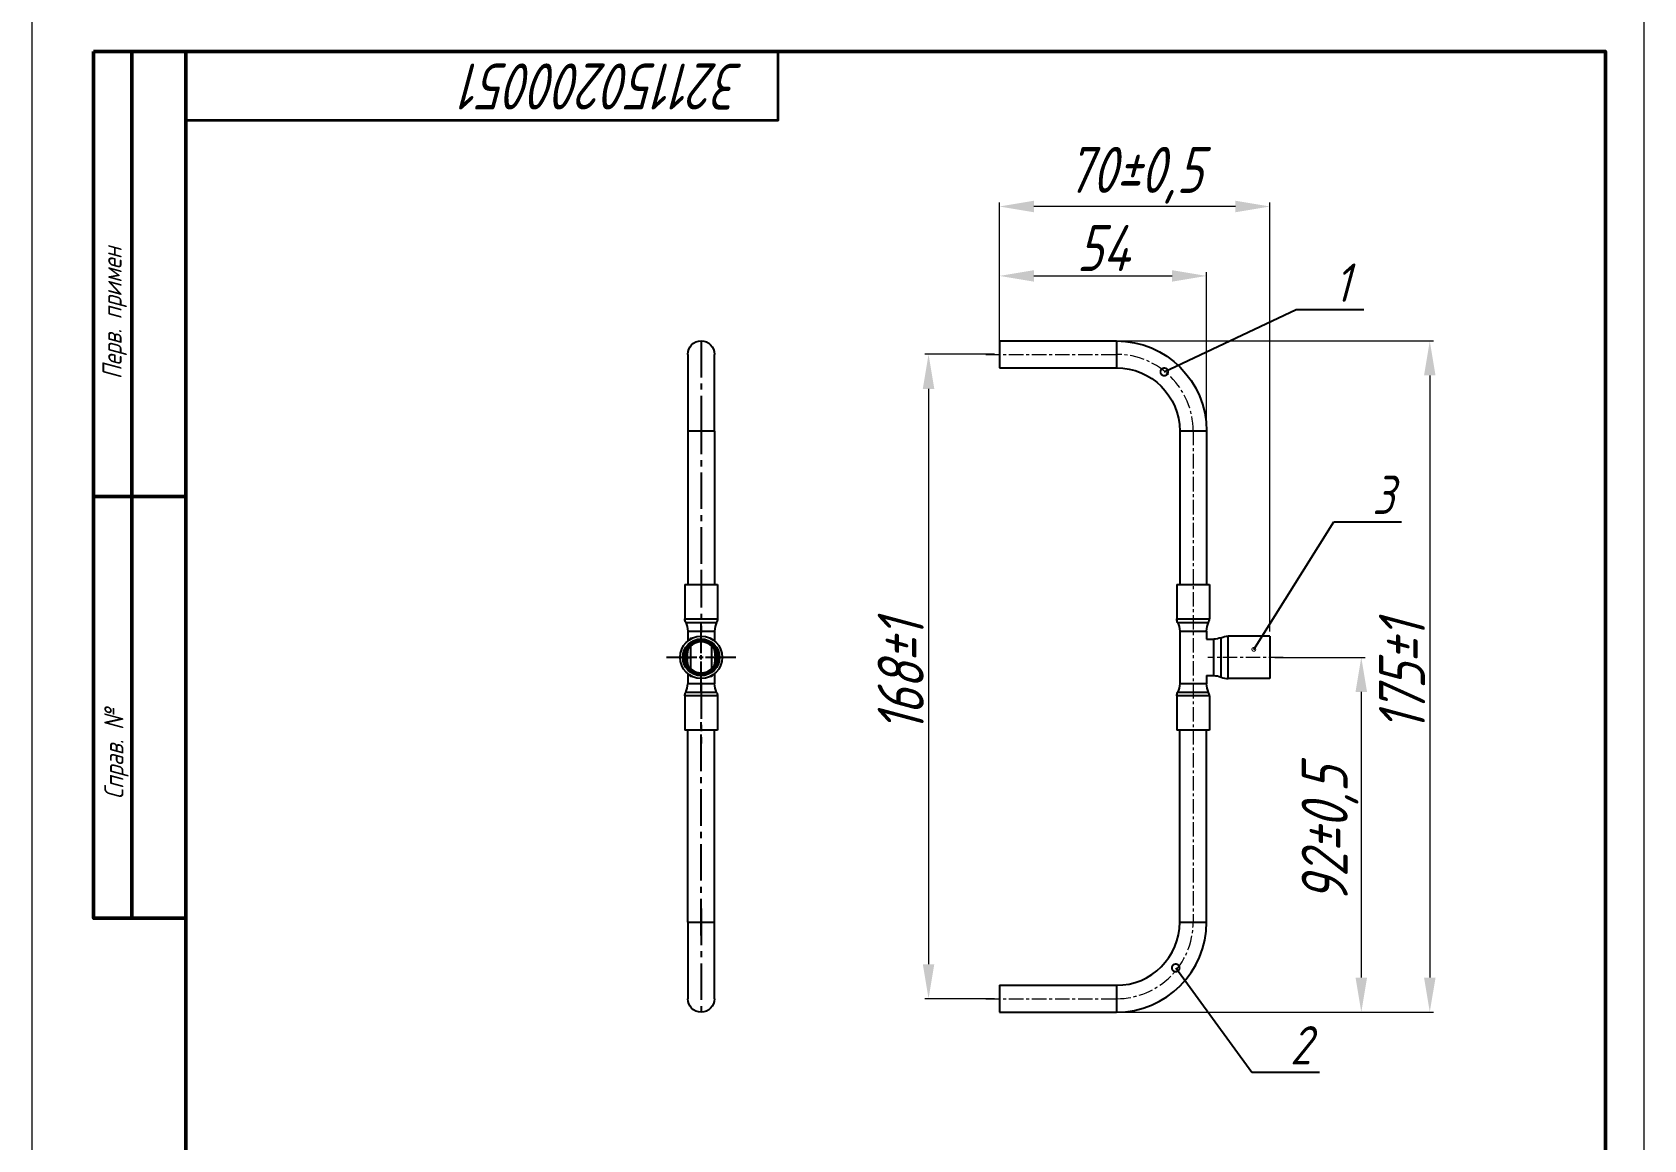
# Model space of a CAD drawing. Header units: millimetres. Extents: x 937859 to 970574, y 987894 to 996517.
# Drawn here: x 964896 to 965316, y 991216.9 to 991505.7 of the extents above; entities that cross this region are included whole.
import ezdxf
from ezdxf import colors
from ezdxf.entities.mleader import LeaderData, LeaderLine
from ezdxf.math import Vec2, Vec3

# ---------------------------------------------------------------- set-up
doc = ezdxf.new("R2010")
doc.units = ezdxf.units.MM
doc.header["$LTSCALE"] = 0.5
doc.linetypes.add('CENTER', pattern=[0.6, 0.375, -0.075, 0.075, -0.075])
doc.linetypes.add('CENTER2', pattern=[28.575, 19.05, -3.175, 3.175, -3.175])
doc.layers.add('DIM', color=4, linetype='Continuous')
doc.layers.add('MD_Visible', color=7, linetype='Continuous', lineweight=25)
doc.layers.add('MD_Visible Narrow', color=7, linetype='Continuous', lineweight=25)
doc.styles.add('A2', font='GOST_A.TTF', dxfattribs={"width": 0.955, "oblique": 15, "height": 12})
doc.styles.get("Standard").update_dxf_attribs({"font": 'GOST_A.TTF', "oblique": 15})
doc.dimstyles.new('ISO-25', dxfattribs={"dimtxt": 12, "dimasz": 4.5, "dimexe": 0.5, "dimexo": 0.625, "dimtad": 1, "dimtxsty": 'A2', "dimcen": 2.5, "dimadec": 0, "dimazin": 0, "dimtfac": 1, "dimtmove": 0, "dimatfit": 3, "dimfxl": 1, "dimlwd": 9, "dimlwe": 9, "dimarcsym": 0})

# ---------------------------------------------------------------- blocks, each defined once
blk = doc.blocks.new('*D11')
at = {"color": 0, "lineweight": 9, "transparency": 16777216}
for p, q in [((965146.85, 991421.7), (965128.64, 991421.7)), ((965129.64, 991412.7), (965129.64, 991262.7)), ((965146.85, 991253.7), (965128.64, 991253.7))]:
    blk.add_line(p, q, dxfattribs=at)
at = {"color": 0, "transparency": 16777216}
for points in [[(965128.14, 991412.7), (965131.14, 991412.7), (965129.64, 991421.7)], [(965128.14, 991262.7), (965131.14, 991262.7), (965129.64, 991253.7)]]:
    blk.add_solid(points, dxfattribs=at)
at = {"layer": 'Defpoints', "color": 0, "transparency": 16777216}
for p in [(965148.1, 991421.7), (965129.64, 991253.7), (965148.1, 991253.7)]:
    blk.add_point(p, dxfattribs=at)
at = {"color": 0, "lineweight": 5, "transparency": 16777216, "insert": (965122.39, 991337.7), "char_height": 12, "attachment_point": 5, "rotation": 90, "style": 'A2'}
blk.add_mtext('168%%P1', dxfattribs=at)
blk = doc.blocks.new('*D12')
at = {"color": 0, "lineweight": 9, "transparency": 16777216}
for p, q in [((965148.1, 991426.45), (965148.1, 991443.14)), ((965157.1, 991442.14), (965193.1, 991442.14)), ((965202.1, 991402.95), (965202.1, 991443.14))]:
    blk.add_line(p, q, dxfattribs=at)
at = {"color": 0, "transparency": 16777216}
for points in [[(965157.1, 991443.64), (965157.1, 991440.64), (965148.1, 991442.14)], [(965193.1, 991443.64), (965193.1, 991440.64), (965202.1, 991442.14)]]:
    blk.add_solid(points, dxfattribs=at)
at = {"layer": 'Defpoints', "color": 0, "transparency": 16777216}
for p in [(965202.1, 991442.14), (965148.1, 991425.2), (965202.1, 991401.7)]:
    blk.add_point(p, dxfattribs=at)
at = {"color": 0, "lineweight": 5, "transparency": 16777216, "insert": (965175.1, 991449.4), "char_height": 12, "attachment_point": 5, "style": 'A2'}
blk.add_mtext('54', dxfattribs=at)
blk = doc.blocks.new('*D13')
at = {"color": 0, "lineweight": 9, "transparency": 16777216}
for p, q in [((965179.85, 991425.2), (965261.27, 991425.2)), ((965260.27, 991416.2), (965260.27, 991259.2)), ((965179.85, 991250.2), (965261.27, 991250.2))]:
    blk.add_line(p, q, dxfattribs=at)
at = {"color": 0, "transparency": 16777216}
for points in [[(965258.77, 991416.2), (965261.77, 991416.2), (965260.27, 991425.2)], [(965258.77, 991259.2), (965261.77, 991259.2), (965260.27, 991250.2)]]:
    blk.add_solid(points, dxfattribs=at)
at = {"layer": 'Defpoints', "color": 0, "transparency": 16777216}
for p in [(965178.6, 991425.2), (965178.6, 991250.2), (965260.27, 991250.2)]:
    blk.add_point(p, dxfattribs=at)
at = {"color": 0, "lineweight": 5, "transparency": 16777216, "insert": (965253.02, 991337.7), "char_height": 12, "attachment_point": 5, "rotation": 90, "style": 'A2'}
blk.add_mtext('175%%P1', dxfattribs=at)
blk = doc.blocks.new('*D14')
at = {"color": 0, "lineweight": 9, "transparency": 16777216}
for p, q in [((965219.85, 991342.7), (965243.42, 991342.7)), ((965242.42, 991333.7), (965242.42, 991259.2)), ((965179.85, 991250.2), (965243.42, 991250.2))]:
    blk.add_line(p, q, dxfattribs=at)
at = {"color": 0, "transparency": 16777216}
for points in [[(965240.92, 991333.7), (965243.92, 991333.7), (965242.42, 991342.7)], [(965240.92, 991259.2), (965243.92, 991259.2), (965242.42, 991250.2)]]:
    blk.add_solid(points, dxfattribs=at)
at = {"layer": 'Defpoints', "color": 0, "transparency": 16777216}
for p in [(965218.6, 991342.7), (965178.6, 991250.2), (965242.42, 991250.2)]:
    blk.add_point(p, dxfattribs=at)
at = {"color": 0, "lineweight": 5, "transparency": 16777216, "insert": (965234.27, 991296.45), "char_height": 12, "attachment_point": 5, "rotation": 90, "style": 'A2'}
blk.add_mtext('92%%P0,5', dxfattribs=at)
blk = doc.blocks.new('*D15')
at = {"color": 0, "lineweight": 9, "transparency": 16777216}
for p, q in [((965148.1, 991419.45), (965148.1, 991461.24)), ((965218.6, 991349.46), (965218.6, 991461.24)), ((965209.6, 991460.24), (965157.1, 991460.24))]:
    blk.add_line(p, q, dxfattribs=at)
at = {"color": 0, "transparency": 16777216}
for points in [[(965157.1, 991461.74), (965157.1, 991458.74), (965148.1, 991460.24)], [(965209.6, 991461.74), (965209.6, 991458.74), (965218.6, 991460.24)]]:
    blk.add_solid(points, dxfattribs=at)
at = {"layer": 'Defpoints', "color": 0, "transparency": 16777216}
for p in [(965148.1, 991460.24), (965148.1, 991418.2), (965218.6, 991348.21)]:
    blk.add_point(p, dxfattribs=at)
at = {"color": 0, "lineweight": 5, "transparency": 16777216, "insert": (965183.35, 991468.39), "char_height": 12, "width": 21.9652, "attachment_point": 5, "style": 'A2'}
blk.add_mtext('70%%P0,5', dxfattribs=at)
blk = doc.blocks.new('_DotSmall')
at = {"color": 0, "linetype": 'ByBlock', "const_width": 0.5}
blk.add_lwpolyline([(-0.0625, 0, 1), (0.0625, 0, 1)], format="xyb", close=True, dxfattribs=at)
blk = doc.blocks.new('*U75')
at = {"color": 0, "linetype": 'CENTER2', "transparency": 16777216}
blk.add_line((0, 23.5), (0, -23.5), dxfattribs=at)
blk = doc.blocks.new('*U76')
at = {"color": 0, "linetype": 'CENTER2', "transparency": 16777216}
blk.add_line((0, -28.5), (0, 28.5), dxfattribs=at)
blk = doc.blocks.new('*U77')
at = {"color": 0, "linetype": 'CENTER2', "transparency": 16777216}
blk.add_line((0, 7.99), (0, -7.99), dxfattribs=at)
blk = doc.blocks.new('*U78')
at = {"color": 0, "linetype": 'CENTER2', "transparency": 16777216}
blk.add_line((0, 7.99), (0, -7.99), dxfattribs=at)
blk = doc.blocks.new('*U79')
at = {"color": 0, "linetype": 'CENTER2', "transparency": 16777216}
blk.add_line((0, 13.5), (0, -13.5), dxfattribs=at)
blk = doc.blocks.new('*U80')
at = {"color": 0, "linetype": 'CENTER2', "transparency": 16777216}
blk.add_line((0, 13.5), (0, -13.5), dxfattribs=at)
blk = doc.blocks.new('*U81')
at = {"color": 0, "linetype": 'CENTER', "lineweight": 5, "ltscale": 20, "transparency": 16777216}
blk.add_line((-18.75, 0), (15.37, 0), dxfattribs=at)
blk = doc.blocks.new('*U82')
at = {"color": 0, "linetype": 'CENTER', "lineweight": 5, "ltscale": 20, "transparency": 16777216}
blk.add_line((0, 20.03), (0, -108), dxfattribs=at)
blk = doc.blocks.new('*U83')
at = {"color": 0, "linetype": 'CENTER', "lineweight": 5, "ltscale": 20, "transparency": 16777216}
blk.add_line((-18.75, 0), (15.26, 0), dxfattribs=at)
blk = doc.blocks.new('*U84')
at = {"color": 0, "linetype": 'CENTER', "lineweight": 5, "ltscale": 20, "transparency": 16777216}
blk.add_line((8.92, 0), (-10.77, 0), dxfattribs=at)
blk = doc.blocks.new('*U85')
at = {"color": 0, "linetype": 'CENTER2', "transparency": 16777216}
for p, q in [((0, 1.102), (0, 9.01)), ((-9.01, 0), (-1.102, 0)), ((1.102, 0), (9.01, 0)), ((0, -9.01), (0, -1.102))]:
    blk.add_line(p, q, dxfattribs=at)
at = {"color": 0, "linetype": 'Continuous', "transparency": 16777216}
for p, q in [((-0.551, 0), (0.551, 0)), ((0, -0.551), (0, 0.551))]:
    blk.add_line(p, q, dxfattribs=at)

msp = doc.modelspace()

# ---------------------------------------------------------------- linework, layer by layer
at = {"lineweight": 50}
msp.add_line((964936.04, 991384.675), (964912.04, 991384.675), dxfattribs=at)
at = {"lineweight": 5}
msp.add_lwpolyline([(964896.04, 991510.675), (965316.04, 991510.675), (965316.04, 990916.675), (964896.04, 990916.675)], close=True, dxfattribs=at)
at = {"lineweight": 50}
for points in [[(964912.04, 991500.675), (964936.04, 991500.675), (964936.04, 991274.675), (964912.04, 991274.675)], [(964922.04, 991500.675), (964936.04, 991500.675), (964936.04, 991274.675), (964922.04, 991274.675)], [(964936.04, 991500.675), (965306.04, 991500.675), (965306.04, 990926.675), (964936.04, 990926.675)]]:
    msp.add_lwpolyline(points, close=True, dxfattribs=at)
at = {"lineweight": 35, "ltscale": 10}
msp.add_lwpolyline([(964936.04, 991500.675), (965090.364, 991500.675), (965090.364, 991482.647), (964936.04, 991482.647)], close=True, dxfattribs=at)
at = {"linetype": 'CENTER', "lineweight": 5, "ltscale": 20}
for centre, start, end in [((965178.599, 991401.696), 0.09152, 89.64288), ((965178.599, 991273.696), 270.02861, 0)]:
    msp.add_arc(centre, 20, start, end, dxfattribs=at)
at = {"layer": 'MD_Visible', "extrusion": (0, 1, 0)}
for p, q in [((965148.099, 991425.196), (965148.099, 991421.696)), ((965148.099, 991425.196), (965178.599, 991425.196)), ((965066.877, 991421.696), (965066.877, 991401.696)), ((965073.877, 991401.696), (965073.877, 991421.696)), ((965148.099, 991421.696), (965148.099, 991418.196)), ((965148.099, 991418.196), (965178.599, 991418.196)), ((965066.877, 991401.696), (965066.877, 991361.696)), ((965073.877, 991401.696), (965073.877, 991361.696)), ((965195.099, 991401.696), (965195.099, 991361.696)), ((965202.099, 991401.696), (965202.099, 991361.696)), ((965066.127, 991361.696), (965066.127, 991352.715)), ((965066.127, 991361.696), (965074.627, 991361.696)), ((965074.627, 991361.696), (965074.627, 991352.715)), ((965194.349, 991361.696), (965198.599, 991361.696)), ((965194.349, 991361.696), (965194.349, 991352.715)), ((965198.599, 991361.696), (965202.849, 991361.696)), ((965202.849, 991361.696), (965202.849, 991352.715)), ((965066.877, 991349.562), (965066.877, 991346.952)), ((965067.587, 991347.543), (965067.587, 991347.543)), ((965073.167, 991347.543), (965073.167, 991347.543)), ((965073.877, 991349.562), (965073.877, 991346.952)), ((965195.099, 991349.562), (965195.099, 991335.83)), ((965202.099, 991349.562), (965202.099, 991347.456)), ((965202.099, 991347.456), (965203.965, 991347.456)), ((965218.599, 991348.206), (965207.765, 991348.206)), ((965218.599, 991348.206), (965218.599, 991337.186)), ((965066.877, 991338.441), (965066.877, 991335.83)), ((965067.587, 991337.85), (965067.587, 991337.849)), ((965073.167, 991337.849), (965073.167, 991337.849)), ((965073.877, 991338.441), (965073.877, 991335.83)), ((965202.099, 991337.936), (965203.965, 991337.936)), ((965202.099, 991337.936), (965202.099, 991335.83)), ((965218.599, 991337.186), (965207.765, 991337.186)), ((965066.127, 991332.678), (965066.127, 991323.696)), ((965074.627, 991332.678), (965074.627, 991323.696)), ((965194.349, 991332.678), (965194.349, 991323.696)), ((965202.849, 991332.678), (965202.849, 991323.696)), ((965074.627, 991323.696), (965066.127, 991323.696)), ((965066.877, 991273.696), (965066.877, 991323.696)), ((965073.877, 991273.696), (965073.877, 991323.696)), ((965198.599, 991323.696), (965194.349, 991323.696)), ((965195.099, 991273.696), (965195.099, 991323.696)), ((965202.849, 991323.696), (965198.599, 991323.696)), ((965202.099, 991273.696), (965202.099, 991323.696)), ((965066.877, 991273.696), (965066.877, 991253.696)), ((965073.877, 991253.696), (965073.877, 991273.696)), ((965148.099, 991257.196), (965148.099, 991253.696)), ((965148.099, 991257.196), (965178.599, 991257.196)), ((965148.099, 991253.696), (965148.099, 991250.196)), ((965148.099, 991250.196), (965178.599, 991250.196))]:
    msp.add_line(p, q, dxfattribs=at)
at = {"layer": 'MD_Visible', "extrusion": (-4.43603e-17, 4.29205e-57, -1)}
for start, end in [(0, 90), (90, 180)]:
    msp.add_arc((-965070.377, 991421.696), 3.5, start, end, dxfattribs=at)
at = {"layer": 'MD_Visible', "extrusion": (1.22465e-16, 0, -1)}
for centre, radius, start, end in [((-965178.599, 991401.696), 23.5, 90, 180), ((-965178.599, 991401.696), 16.5, 90, 180), ((-965196.349, 991352.715), 2, 333.2345, 0), ((-965190.099, 991349.562), 5, 153.2345, 180), ((-965207.099, 991349.562), 5, 0, 26.7655), ((-965203.965, 991352.456), 5, 247.66835, 270), ((-965207.765, 991343.206), 5, 67.66835, 90), ((-965190.099, 991335.83), 5, 180, 206.7655), ((-965207.099, 991335.83), 5, 333.2345, 0), ((-965203.965, 991332.936), 5, 90, 112.33165), ((-965196.349, 991332.678), 2, 0, 26.7655)]:
    msp.add_arc(centre, radius, start, end, dxfattribs=at)
at = {"layer": 'MD_Visible', "extrusion": (-4.43603e-17, -4.96462e-56, -1)}
msp.add_arc((-965068.127, 991352.715), 2, 333.2345, 0, dxfattribs=at)
at = {"layer": 'MD_Visible', "extrusion": (-4.43603e-17, 5.52084e-42, -1)}
for centre, radius, start, end in [((-965061.877, 991349.562), 5, 153.2345, 180), ((-965070.377, 991342.696), 5.51, 270, 90), ((-965070.377, 991342.696), 4.8, 270, 90), ((-965070.377, 991342.696), 5.51, 90, 270), ((-965070.377, 991342.696), 4.8, 90, 270), ((-965078.877, 991335.83), 5, 333.2345, 0)]:
    msp.add_arc(centre, radius, start, end, dxfattribs=at)
at = {"layer": 'MD_Visible'}
for centre, radius, start, end in [((965078.877, 991349.562), 5, 153.2345, 180), ((965200.849, 991352.715), 2, 333.2345, 0), ((965070.377, 991342.696), 4.05, 90, 180), ((965070.377, 991342.696), 4.05, 0, 90), ((965070.377, 991342.696), 4.05, 180, 270), ((965070.377, 991342.696), 4.05, 270, 0), ((965061.877, 991335.83), 5, 333.2345, 0), ((965207.765, 991342.186), 5, 247.66835, 270), ((965200.849, 991332.678), 2, 0, 26.7655), ((965178.599, 991273.696), 23.5, 270, 0), ((965178.599, 991273.696), 16.5, 270, 0)]:
    msp.add_arc(centre, radius, start, end, dxfattribs=at)
at = {"layer": 'MD_Visible', "extrusion": (-4.43603e-17, 0, -1)}
for centre, start, end in [((-965072.627, 991352.715), 180, 206.7655), ((-965072.627, 991332.678), 153.2345, 180)]:
    msp.add_arc(centre, 2, start, end, dxfattribs=at)
at = {"layer": 'MD_Visible', "extrusion": (-4.43603e-17, 8.68808e-58, -1)}
msp.add_arc((-965068.127, 991332.678), 2, 0, 26.7655, dxfattribs=at)
at = {"layer": 'MD_Visible', "extrusion": (-4.43603e-17, -2.21295e-40, -1)}
for start, end in [(270, 0), (180, 270)]:
    msp.add_arc((-965070.377, 991253.696), 3.5, start, end, dxfattribs=at)
at = {"layer": 'MD_Visible'}
for points, knots in [([(965067.587, 991345.632), (965067.587, 991345.626), (965067.587, 991345.62), (965067.587, 991345.612), (965067.587, 991345.611), (965067.587, 991345.61), (965067.587, 991345.61), (965067.587, 991345.61), (965067.587, 991345.609), (965067.587, 991345.609), (965067.587, 991345.609), (965067.587, 991345.609), (965067.587, 991345.609), (965067.587, 991345.609)], [0, 0, 0, 0, 0.0029329307, 0.0029329307, 0.00348283, 0.00348283, 0.0035561498, 0.0035561498, 0.0035928097, 0.0035928097, 0.0036111397, 0.0036111397, 0.0036221376, 0.0036221376, 0.0036221376, 0.0036221376]), ([(965073.167, 991339.76), (965073.167, 991339.767), (965073.167, 991339.773), (965073.167, 991339.78), (965073.167, 991339.781), (965073.167, 991339.783), (965073.167, 991339.783), (965073.167, 991339.783), (965073.167, 991339.783), (965073.167, 991339.783), (965073.167, 991339.783), (965073.167, 991339.783), (965073.167, 991339.783), (965073.167, 991339.783)], [0, 0, 0, 0, 0.0029329324, 0.0029329324, 0.003482832, 0.003482832, 0.0035561519, 0.0035561519, 0.0035928118, 0.0035928118, 0.0036111417, 0.0036111417, 0.0036221397, 0.0036221397, 0.0036221397, 0.0036221397])]:
    msp.add_open_spline(points, degree=3, knots=knots, dxfattribs=at)
for points in [[(965073.167, 991345.61), (965073.167, 991345.617), (965073.167, 991345.625), (965073.167, 991345.632)], [(965067.587, 991339.783), (965067.587, 991339.775), (965067.587, 991339.768), (965067.587, 991339.76)]]:
    msp.add_open_spline(points, degree=3, dxfattribs=at)
at = {"layer": 'MD_Visible Narrow', "extrusion": (0, 1, 0)}
for p, q in [((965178.599, 991425.196), (965178.599, 991421.696)), ((965178.599, 991421.696), (965178.599, 991418.196)), ((965070.377, 991401.696), (965066.877, 991401.696)), ((965073.877, 991401.696), (965070.377, 991401.696)), ((965198.599, 991401.696), (965195.099, 991401.696)), ((965202.099, 991401.696), (965198.599, 991401.696)), ((965066.127, 991352.715), (965070.377, 991352.715)), ((965066.341, 991351.814), (965070.377, 991351.814)), ((965070.377, 991352.715), (965074.627, 991352.715)), ((965070.377, 991351.814), (965074.413, 991351.814)), ((965194.349, 991352.715), (965198.599, 991352.715)), ((965194.564, 991351.814), (965198.599, 991351.814)), ((965198.599, 991352.715), (965202.849, 991352.715)), ((965198.599, 991351.814), (965202.635, 991351.814)), ((965066.877, 991349.562), (965073.877, 991349.562)), ((965195.099, 991349.562), (965198.599, 991349.562)), ((965198.599, 991349.562), (965202.099, 991349.562)), ((965203.965, 991342.696), (965203.965, 991347.456)), ((965205.865, 991342.696), (965205.865, 991347.831)), ((965207.765, 991337.186), (965207.765, 991348.206)), ((965066.327, 991342.696), (965065.899, 991342.696)), ((965203.965, 991337.936), (965203.965, 991342.696)), ((965205.865, 991337.561), (965205.865, 991342.696)), ((965073.877, 991335.83), (965066.877, 991335.83)), ((965198.599, 991335.83), (965195.099, 991335.83)), ((965202.099, 991335.83), (965198.599, 991335.83)), ((965070.377, 991332.678), (965066.127, 991332.678)), ((965070.377, 991333.578), (965066.341, 991333.578)), ((965074.413, 991333.578), (965070.377, 991333.578)), ((965074.627, 991332.678), (965070.377, 991332.678)), ((965198.599, 991332.678), (965194.349, 991332.678)), ((965198.599, 991333.578), (965194.564, 991333.578)), ((965202.635, 991333.578), (965198.599, 991333.578)), ((965202.849, 991332.678), (965198.599, 991332.678)), ((965066.877, 991273.696), (965070.377, 991273.696)), ((965070.377, 991273.696), (965073.877, 991273.696)), ((965195.099, 991273.696), (965198.599, 991273.696)), ((965198.599, 991273.696), (965202.099, 991273.696)), ((965178.599, 991257.196), (965178.599, 991253.696)), ((965178.599, 991253.696), (965178.599, 991250.196))]:
    msp.add_line(p, q, dxfattribs=at)
at = {"layer": 'MD_Visible Narrow'}
for start, end in [(90, 180), (0, 90), (180, 270), (270, 0)]:
    msp.add_arc((965070.377, 991342.696), 4.478, start, end, dxfattribs=at)
for centre, start_param, end_param in [((965064.968, 991342.696), -0.8470426, -0.1823285), ((965075.786, 991342.696), 2.29455, 2.9592641)]:
    msp.add_ellipse(centre, major_axis=(2.71, 0), ratio=0.0000159, start_param=start_param, end_param=end_param, dxfattribs=at)
for points, knots in [([(965067.946, 991347.641), (965067.775, 991347.617), (965067.621, 991347.569), (965067.488, 991347.493), (965067.352, 991347.414), (965067.239, 991347.305), (965067.149, 991347.162)], [0.40622997, 0.40622997, 0.40622997, 0.40622997, 0.54009169, 0.54009169, 0.54009169, 0.67844227, 0.67844227, 0.67844227, 0.67844227]), ([(965073.604, 991347.162), (965073.548, 991347.253), (965073.481, 991347.33), (965073.246, 991347.53), (965073.044, 991347.609), (965072.807, 991347.641)], [0.32155899, 0.32155899, 0.32155899, 0.32155899, 0.40966175, 0.40966175, 0.59380202, 0.59380202, 0.59380202, 0.59380202]), ([(965066.763, 991342.696), (965066.763, 991342.858), (965066.767, 991343.014), (965066.776, 991343.168), (965066.78, 991343.244), (965066.785, 991343.32), (965066.791, 991343.395), (965066.794, 991343.432), (965066.797, 991343.47), (965066.801, 991343.507), (965066.802, 991343.525), (965066.804, 991343.544), (965066.806, 991343.562), (965066.808, 991343.581), (965066.81, 991343.6), (965066.811, 991343.617), (965066.826, 991343.754), (965066.842, 991343.886), (965066.861, 991344.014), (965066.87, 991344.077), (965066.88, 991344.14), (965066.89, 991344.201), (965066.896, 991344.232), (965066.901, 991344.262), (965066.907, 991344.292), (965066.909, 991344.307), (965066.912, 991344.322), (965066.915, 991344.337), (965066.916, 991344.344), (965066.918, 991344.352), (965066.919, 991344.359), (965066.921, 991344.366), (965066.922, 991344.375), (965066.923, 991344.381), (965066.942, 991344.476), (965066.963, 991344.572), (965066.988, 991344.666), (965067, 991344.713), (965067.014, 991344.759), (965067.028, 991344.805), (965067.036, 991344.828), (965067.043, 991344.851), (965067.051, 991344.874), (965067.055, 991344.885), (965067.06, 991344.897), (965067.064, 991344.908), (965067.066, 991344.913), (965067.068, 991344.919), (965067.07, 991344.925), (965067.071, 991344.928), (965067.072, 991344.93), (965067.073, 991344.933), (965067.074, 991344.936), (965067.076, 991344.94), (965067.076, 991344.941), (965067.097, 991344.994), (965067.123, 991345.054), (965067.159, 991345.121), (965067.19, 991345.179), (965067.229, 991345.242), (965067.279, 991345.305), (965067.288, 991345.316), (965067.298, 991345.327), (965067.307, 991345.338)], [0.50000168, 0.50000168, 0.50000168, 0.50000168, 0.56250147, 0.56250147, 0.56250147, 0.59375136, 0.59375136, 0.59375136, 0.60937631, 0.60937631, 0.60937631, 0.61718878, 0.61718878, 0.61718878, 0.62500126, 0.62500126, 0.62500126, 0.68750105, 0.68750105, 0.68750105, 0.71875094, 0.71875094, 0.71875094, 0.73437589, 0.73437589, 0.73437589, 0.74218836, 0.74218836, 0.74218836, 0.7460946, 0.7460946, 0.7460946, 0.75000084, 0.75000084, 0.75000084, 0.81250063, 0.81250063, 0.81250063, 0.84375052, 0.84375052, 0.84375052, 0.85937547, 0.85937547, 0.85937547, 0.86718795, 0.86718795, 0.86718795, 0.87109418, 0.87109418, 0.87109418, 0.8730473, 0.8730473, 0.8730473, 0.87500042, 0.87500042, 0.87500042, 0.93678997, 0.93678997, 0.93678997, 0.99046265, 0.99046265, 0.99046265, 1, 1, 1, 1]), ([(965067.587, 991345.597), (965067.587, 991345.569), (965067.587, 991345.54), (965067.587, 991345.511), (965067.587, 991345.497), (965067.587, 991345.482), (965067.587, 991345.468), (965067.59, 991345.104), (965067.602, 991344.707), (965067.612, 991344.276), (965067.612, 991344.264), (965067.613, 991344.253), (965067.613, 991344.241), (965067.613, 991344.222), (965067.614, 991344.203), (965067.614, 991344.184), (965067.615, 991344.141), (965067.616, 991344.099), (965067.617, 991344.056), (965067.619, 991343.994), (965067.62, 991343.931), (965067.621, 991343.868), (965067.623, 991343.743), (965067.626, 991343.616), (965067.627, 991343.487), (965067.631, 991343.229), (965067.633, 991342.966), (965067.633, 991342.696)], [0.00260691, 0.00260691, 0.00260691, 0.00260691, 0.01987736, 0.01987736, 0.01987736, 0.02847748, 0.02847748, 0.02847748, 0.24415717, 0.24415717, 0.24415717, 0.24999674, 0.24999674, 0.24999674, 0.25952718, 0.25952718, 0.25952718, 0.28124633, 0.28124633, 0.28124633, 0.31249593, 0.31249593, 0.31249593, 0.37499511, 0.37499511, 0.37499511, 0.49999348, 0.49999348, 0.49999348, 0.49999348]), ([(965073.121, 991342.696), (965073.121, 991342.76), (965073.121, 991342.823), (965073.121, 991342.887), (965073.123, 991343.304), (965073.129, 991343.707), (965073.137, 991344.095), (965073.138, 991344.125), (965073.139, 991344.154), (965073.139, 991344.184), (965073.14, 991344.203), (965073.14, 991344.222), (965073.141, 991344.241), (965073.142, 991344.302), (965073.144, 991344.366), (965073.145, 991344.427), (965073.147, 991344.488), (965073.148, 991344.549), (965073.15, 991344.609), (965073.153, 991344.729), (965073.156, 991344.846), (965073.158, 991344.96), (965073.162, 991345.155), (965073.166, 991345.343), (965073.167, 991345.521), (965073.167, 991345.551), (965073.167, 991345.58), (965073.167, 991345.609)], [0.49999348, 0.49999348, 0.49999348, 0.49999348, 0.5295822, 0.5295822, 0.5295822, 0.7253885, 0.7253885, 0.7253885, 0.7403481, 0.7403481, 0.7403481, 0.74999674, 0.74999674, 0.74999674, 0.78124715, 0.78124715, 0.78124715, 0.81249756, 0.81249756, 0.81249756, 0.87499837, 0.87499837, 0.87499837, 0.98215661, 0.98215661, 0.98215661, 0.99990097, 0.99990097, 0.99990097, 0.99990097]), ([(965073.446, 991345.338), (965073.496, 991345.281), (965073.535, 991345.224), (965073.568, 991345.169), (965073.577, 991345.154), (965073.586, 991345.139), (965073.594, 991345.124), (965073.612, 991345.09), (965073.628, 991345.057), (965073.642, 991345.027), (965073.648, 991345.012), (965073.655, 991344.997), (965073.661, 991344.983), (965073.664, 991344.975), (965073.667, 991344.969), (965073.669, 991344.962), (965073.671, 991344.958), (965073.672, 991344.955), (965073.673, 991344.951), (965073.675, 991344.948), (965073.675, 991344.947), (965073.677, 991344.941), (965073.712, 991344.852), (965073.741, 991344.759), (965073.766, 991344.665), (965073.778, 991344.618), (965073.79, 991344.571), (965073.8, 991344.524), (965073.806, 991344.5), (965073.811, 991344.476), (965073.816, 991344.452), (965073.818, 991344.44), (965073.821, 991344.429), (965073.823, 991344.417), (965073.824, 991344.411), (965073.826, 991344.405), (965073.827, 991344.399), (965073.828, 991344.393), (965073.829, 991344.388), (965073.83, 991344.381), (965073.854, 991344.263), (965073.874, 991344.141), (965073.893, 991344.013), (965073.902, 991343.95), (965073.911, 991343.885), (965073.919, 991343.819), (965073.924, 991343.786), (965073.928, 991343.752), (965073.931, 991343.719), (965073.933, 991343.702), (965073.935, 991343.685), (965073.937, 991343.668), (965073.939, 991343.651), (965073.941, 991343.636), (965073.942, 991343.617), (965073.965, 991343.403), (965073.98, 991343.182), (965073.987, 991342.953), (965073.99, 991342.868), (965073.991, 991342.783), (965073.991, 991342.696)], [0, 0, 0, 0, 0.04866664, 0.04866664, 0.04866664, 0.06250021, 0.06250021, 0.06250021, 0.09375031, 0.09375031, 0.09375031, 0.10937537, 0.10937537, 0.10937537, 0.11718789, 0.11718789, 0.11718789, 0.12109416, 0.12109416, 0.12109416, 0.12500042, 0.12500042, 0.12500042, 0.18750063, 0.18750063, 0.18750063, 0.21875073, 0.21875073, 0.21875073, 0.23437579, 0.23437579, 0.23437579, 0.24218831, 0.24218831, 0.24218831, 0.24609458, 0.24609458, 0.24609458, 0.25000084, 0.25000084, 0.25000084, 0.31250105, 0.31250105, 0.31250105, 0.34375115, 0.34375115, 0.34375115, 0.35937621, 0.35937621, 0.35937621, 0.36718873, 0.36718873, 0.36718873, 0.37500126, 0.37500126, 0.37500126, 0.46639214, 0.46639214, 0.46639214, 0.50000168, 0.50000168, 0.50000168, 0.50000168]), ([(965067.307, 991340.054), (965067.258, 991340.111), (965067.219, 991340.168), (965067.186, 991340.222), (965067.177, 991340.238), (965067.168, 991340.254), (965067.16, 991340.269), (965067.142, 991340.303), (965067.126, 991340.335), (965067.112, 991340.366), (965067.105, 991340.381), (965067.099, 991340.396), (965067.093, 991340.41), (965067.09, 991340.417), (965067.087, 991340.424), (965067.084, 991340.431), (965067.083, 991340.434), (965067.082, 991340.438), (965067.08, 991340.441), (965067.079, 991340.444), (965067.079, 991340.445), (965067.076, 991340.451), (965067.042, 991340.54), (965067.013, 991340.633), (965066.988, 991340.727), (965066.976, 991340.774), (965066.964, 991340.821), (965066.953, 991340.869), (965066.948, 991340.893), (965066.943, 991340.916), (965066.938, 991340.94), (965066.935, 991340.952), (965066.933, 991340.964), (965066.931, 991340.976), (965066.929, 991340.982), (965066.928, 991340.988), (965066.927, 991340.994), (965066.926, 991341), (965066.925, 991341.004), (965066.923, 991341.012), (965066.9, 991341.129), (965066.879, 991341.252), (965066.861, 991341.379), (965066.851, 991341.443), (965066.843, 991341.508), (965066.834, 991341.574), (965066.83, 991341.607), (965066.826, 991341.64), (965066.822, 991341.674), (965066.82, 991341.69), (965066.819, 991341.707), (965066.817, 991341.724), (965066.815, 991341.741), (965066.813, 991341.757), (965066.811, 991341.775), (965066.789, 991341.99), (965066.774, 991342.211), (965066.767, 991342.44), (965066.764, 991342.524), (965066.763, 991342.61), (965066.763, 991342.696)], [0, 0, 0, 0, 0.04845608, 0.04845608, 0.04845608, 0.06250021, 0.06250021, 0.06250021, 0.09375031, 0.09375031, 0.09375031, 0.10937537, 0.10937537, 0.10937537, 0.11718789, 0.11718789, 0.11718789, 0.12109416, 0.12109416, 0.12109416, 0.12500042, 0.12500042, 0.12500042, 0.18750063, 0.18750063, 0.18750063, 0.21875073, 0.21875073, 0.21875073, 0.23437579, 0.23437579, 0.23437579, 0.24218831, 0.24218831, 0.24218831, 0.24609458, 0.24609458, 0.24609458, 0.25000084, 0.25000084, 0.25000084, 0.31250105, 0.31250105, 0.31250105, 0.34375115, 0.34375115, 0.34375115, 0.35937621, 0.35937621, 0.35937621, 0.36718873, 0.36718873, 0.36718873, 0.37500126, 0.37500126, 0.37500126, 0.46639266, 0.46639266, 0.46639266, 0.50000168, 0.50000168, 0.50000168, 0.50000168]), ([(965067.633, 991342.696), (965067.633, 991342.632), (965067.633, 991342.569), (965067.633, 991342.506), (965067.631, 991342.088), (965067.625, 991341.685), (965067.616, 991341.297), (965067.616, 991341.268), (965067.615, 991341.238), (965067.614, 991341.209), (965067.614, 991341.19), (965067.613, 991341.171), (965067.613, 991341.152), (965067.612, 991341.09), (965067.61, 991341.027), (965067.609, 991340.966), (965067.607, 991340.904), (965067.606, 991340.844), (965067.604, 991340.784), (965067.601, 991340.664), (965067.598, 991340.547), (965067.596, 991340.433), (965067.591, 991340.237), (965067.588, 991340.05), (965067.587, 991339.871), (965067.587, 991339.842), (965067.587, 991339.812), (965067.587, 991339.783)], [0.49999348, 0.49999348, 0.49999348, 0.49999348, 0.52958218, 0.52958218, 0.52958218, 0.72537242, 0.72537242, 0.72537242, 0.7403481, 0.7403481, 0.7403481, 0.74999674, 0.74999674, 0.74999674, 0.78124715, 0.78124715, 0.78124715, 0.81249756, 0.81249756, 0.81249756, 0.87499837, 0.87499837, 0.87499837, 0.98215652, 0.98215652, 0.98215652, 0.9999011, 0.9999011, 0.9999011, 0.9999011]), ([(965073.167, 991339.795), (965073.167, 991339.822), (965073.167, 991339.85), (965073.167, 991339.877), (965073.167, 991339.893), (965073.166, 991339.909), (965073.166, 991339.925), (965073.164, 991340.288), (965073.152, 991340.686), (965073.142, 991341.117), (965073.141, 991341.129), (965073.141, 991341.14), (965073.141, 991341.152), (965073.14, 991341.171), (965073.14, 991341.19), (965073.139, 991341.208), (965073.138, 991341.251), (965073.137, 991341.294), (965073.137, 991341.337), (965073.135, 991341.399), (965073.134, 991341.461), (965073.133, 991341.524), (965073.13, 991341.65), (965073.128, 991341.777), (965073.126, 991341.906), (965073.123, 991342.163), (965073.121, 991342.427), (965073.121, 991342.696)], [0.00260643, 0.00260643, 0.00260643, 0.00260643, 0.01898357, 0.01898357, 0.01898357, 0.0284771, 0.0284771, 0.0284771, 0.24427342, 0.24427342, 0.24427342, 0.24999674, 0.24999674, 0.24999674, 0.25952727, 0.25952727, 0.25952727, 0.28124633, 0.28124633, 0.28124633, 0.31249593, 0.31249593, 0.31249593, 0.37499511, 0.37499511, 0.37499511, 0.49999348, 0.49999348, 0.49999348, 0.49999348]), ([(965073.991, 991342.696), (965073.991, 991342.535), (965073.986, 991342.378), (965073.978, 991342.225), (965073.974, 991342.148), (965073.969, 991342.073), (965073.963, 991341.998), (965073.96, 991341.96), (965073.957, 991341.923), (965073.953, 991341.886), (965073.952, 991341.867), (965073.95, 991341.849), (965073.948, 991341.83), (965073.946, 991341.812), (965073.944, 991341.792), (965073.942, 991341.775), (965073.928, 991341.638), (965073.912, 991341.506), (965073.893, 991341.379), (965073.884, 991341.315), (965073.874, 991341.252), (965073.863, 991341.191), (965073.858, 991341.161), (965073.853, 991341.13), (965073.847, 991341.1), (965073.844, 991341.085), (965073.842, 991341.07), (965073.839, 991341.056), (965073.837, 991341.048), (965073.836, 991341.041), (965073.835, 991341.033), (965073.833, 991341.026), (965073.831, 991341.017), (965073.83, 991341.011), (965073.811, 991340.916), (965073.791, 991340.821), (965073.766, 991340.727), (965073.753, 991340.68), (965073.74, 991340.633), (965073.725, 991340.587), (965073.718, 991340.564), (965073.71, 991340.541), (965073.702, 991340.519), (965073.698, 991340.507), (965073.694, 991340.496), (965073.69, 991340.485), (965073.688, 991340.479), (965073.686, 991340.473), (965073.684, 991340.468), (965073.683, 991340.465), (965073.682, 991340.462), (965073.681, 991340.459), (965073.679, 991340.457), (965073.678, 991340.453), (965073.677, 991340.451), (965073.657, 991340.399), (965073.631, 991340.338), (965073.595, 991340.271), (965073.564, 991340.213), (965073.524, 991340.151), (965073.474, 991340.088), (965073.465, 991340.077), (965073.456, 991340.065), (965073.446, 991340.054)], [0.50000168, 0.50000168, 0.50000168, 0.50000168, 0.56250147, 0.56250147, 0.56250147, 0.59375136, 0.59375136, 0.59375136, 0.60937631, 0.60937631, 0.60937631, 0.61718878, 0.61718878, 0.61718878, 0.62500126, 0.62500126, 0.62500126, 0.68750105, 0.68750105, 0.68750105, 0.71875094, 0.71875094, 0.71875094, 0.73437589, 0.73437589, 0.73437589, 0.74218836, 0.74218836, 0.74218836, 0.7460946, 0.7460946, 0.7460946, 0.75000084, 0.75000084, 0.75000084, 0.81250063, 0.81250063, 0.81250063, 0.84375052, 0.84375052, 0.84375052, 0.85937547, 0.85937547, 0.85937547, 0.86718795, 0.86718795, 0.86718795, 0.87109418, 0.87109418, 0.87109418, 0.8730473, 0.8730473, 0.8730473, 0.87500042, 0.87500042, 0.87500042, 0.9368285, 0.9368285, 0.9368285, 0.99050623, 0.99050623, 0.99050623, 0.99997898, 0.99997898, 0.99997898, 0.99997898]), ([(965067.149, 991338.23), (965067.206, 991338.139), (965067.272, 991338.062), (965067.508, 991337.863), (965067.71, 991337.784), (965067.946, 991337.751)], [0.32155899, 0.32155899, 0.32155899, 0.32155899, 0.40966175, 0.40966175, 0.59380202, 0.59380202, 0.59380202, 0.59380202]), ([(965072.807, 991337.751), (965072.979, 991337.775), (965073.133, 991337.823), (965073.265, 991337.899), (965073.402, 991337.978), (965073.515, 991338.088), (965073.604, 991338.23)], [0.40622997, 0.40622997, 0.40622997, 0.40622997, 0.54009169, 0.54009169, 0.54009169, 0.67844227, 0.67844227, 0.67844227, 0.67844227])]:
    msp.add_open_spline(points, degree=3, knots=knots, dxfattribs=at)

# ---------------------------------------------------------------- block references
at = {"linetype": 'CENTER2'}
for name, p in [('*U80', (965070.377, 991411.696)), ('*U75', (965070.377, 991381.696)), ('*U77', (965070.377, 991357.205)), ('*U78', (965070.377, 991328.187)), ('*U76', (965070.377, 991298.696)), ('*U79', (965070.377, 991263.696))]:
    msp.add_blockref(name, p, dxfattribs=at)
at = {"linetype": 'CENTER', "lineweight": 5, "ltscale": 20}
for name, p in [('*U81', (965163.349, 991421.696)), ('*U82', (965198.599, 991381.696)), ('*U84', (965213.182, 991342.696)), ('*U83', (965163.349, 991253.696))]:
    msp.add_blockref(name, p, dxfattribs=at)
at = {"linetype": 'CENTER2', "extrusion": (-4.43603e-17, 2.71628e-33, -1)}
msp.add_blockref('*U85', (-965070.377, 991342.696), dxfattribs=at)

# ---------------------------------------------------------------- texts
at = {"insert": (965081.511, 991485.536), "char_height": 12, "attachment_point": 1, "rotation": 180}
msp.add_mtext_dynamic_manual_height_columns('{\\W0.965;321150200051}', width=202.05145, gutter_width=0.554, heights=[0], dxfattribs=at)
at = {"layer": 'DIM', "color": 250, "linetype": 'CENTER', "ltscale": 0.25, "char_height": 5, "attachment_point": 1, "rotation": 90}
for s, width, insert in [('{\\C0;Перв. примен}', 54.81175, (964914.343, 991415.223)), ('\\pxt1;{\\C0;Справ. №}', 27.73487, (964914.813, 991305.721))]:
    msp.add_mtext_dynamic_manual_height_columns(s, width=width, gutter_width=0.899, heights=[0], dxfattribs=dict(at, insert=insert))

# ---------------------------------------------------------------- dimensions: what is measured, and where the dimension line sits
at = {"lineweight": 5}
dim = msp.add_linear_dim(base=(965148.099, 991460.235), p1=(965218.599, 991348.206), p2=(965148.099, 991418.196), text='70%%P0,5', dimstyle='ISO-25', override={"dimscale": 2, "dimtxt": 5, "dimlfac": 1}, dxfattribs=at)
dim.commit()
dim.dimension.update_dxf_attribs({"geometry": '*D15', "text_midpoint": (965183.349, 991468.39)})
dim = msp.add_linear_dim(base=(965202.099, 991442.142), p1=(965148.099, 991425.196), p2=(965202.099, 991401.696), dimstyle='ISO-25', override={"dimscale": 2, "dimtxt": 5, "dimlfac": 1}, dxfattribs=at)
dim.commit()
dim.dimension.update_dxf_attribs({"geometry": '*D12', "text_midpoint": (965175.099, 991449.396)})
for base, p1, p2, text, picture, middle in [((965260.272, 991250.196), (965178.599, 991425.196), (965178.599, 991250.196), '<>%%P1', '*D13', (965253.017, 991337.696)), ((965129.645, 991253.696), (965148.099, 991421.696), (965148.099, 991253.696), '<>%%P1', '*D11', (965122.391, 991337.696)), ((965242.42, 991250.196), (965218.599, 991342.696), (965178.599, 991250.196), '92%%P0,5', '*D14', (965234.265, 991296.446))]:
    dim = msp.add_linear_dim(base=base, p1=p1, p2=p2, angle=90, text=text, dimstyle='ISO-25', override={"dimscale": 2, "dimtxt": 5, "dimlfac": 1}, dxfattribs=at)
    dim.commit()
    dim.dimension.update_dxf_attribs({"geometry": picture, "text_midpoint": middle})

# ---------------------------------------------------------------- leaders
ml = msp.add_multileader_mtext('Standard', dxfattribs=at)
ml.set_content('1', color=256)
ml.set_leader_properties()
ml.set_arrow_properties(name='DOTSMALL')
ml.build(insert=Vec2(0, 0))
ml.multileader.update_dxf_attribs({"text_left_attachment_type": 6})
ctx = ml.context
ctx.base_point, ctx.char_height, ctx.plane_origin = Vec3(965233.417, 991433.384), 10, Vec3(965191.079, 991417.124)
ctx.left_attachment = 6
notes = []
notes.append((ctx, [(0, (1, 1, 0), (965225.417, 991433.384), (1, 0), 8, [(0, [(965191.079, 991417.124)], 0, [])])]))
ctx.mtext.insert, ctx.mtext.flow_direction = Vec3(965235.417, 991445.384), 5
ml = msp.add_multileader_mtext('Standard', dxfattribs=at)
ml.set_content('3', color=256)
ml.set_leader_properties()
ml.set_arrow_properties(name='DOTSMALL')
ml.build(insert=Vec2(0, 0))
ml.multileader.update_dxf_attribs({"text_left_attachment_type": 6, "arrow_head_size": 2})
ctx = ml.context
ctx.base_point, ctx.char_height, ctx.arrow_head_size, ctx.plane_origin = Vec3(965243.263, 991378.053), 10, 2, Vec3(965214.408, 991344.769)
ctx.left_attachment = 6
notes.append((ctx, [(0, (1, 1, 0), (965235.263, 991378.053), (1, 0), 8, [(0, [(965214.408, 991344.769)], 0, [])])]))
ctx.mtext.insert, ctx.mtext.flow_direction = Vec3(965245.263, 991390.053), 5
ml = msp.add_multileader_mtext('Standard', dxfattribs=at)
ml.set_content('2', color=256)
ml.set_leader_properties()
ml.set_arrow_properties(name='DOTSMALL')
ml.build(insert=Vec2(0, 0))
ml.multileader.update_dxf_attribs({"text_left_attachment_type": 6})
ctx = ml.context
ctx.base_point, ctx.char_height, ctx.plane_origin = Vec3(965221.855, 991234.566), 10, Vec3(965194.056, 991261.744)
ctx.left_attachment = 6
notes.append((ctx, [(0, (1, 1, 0), (965213.855, 991234.566), (1, 0), 8, [(0, [(965194.056, 991261.744)], 0, [])])]))
ctx.mtext.insert, ctx.mtext.flow_direction = Vec3(965223.855, 991246.566), 5
for ctx, leaders in notes:
    for number, flags, end, landing, length, lines in leaders:
        leader = LeaderData()
        leader.index, (leader.has_last_leader_line, leader.has_dogleg_vector, leader.attachment_direction) = number, flags
        leader.last_leader_point, leader.dogleg_vector, leader.dogleg_length = Vec3(end), Vec3(landing), length
        for number, points, colour, breaks in lines:
            line = LeaderLine()
            line.index, line.vertices, line.color, line.breaks = number, Vec3.list(points), colors.encode_raw_color(colour), breaks
            leader.lines.append(line)
        ctx.leaders.append(leader)

doc.saveas('drawing.dxf')
